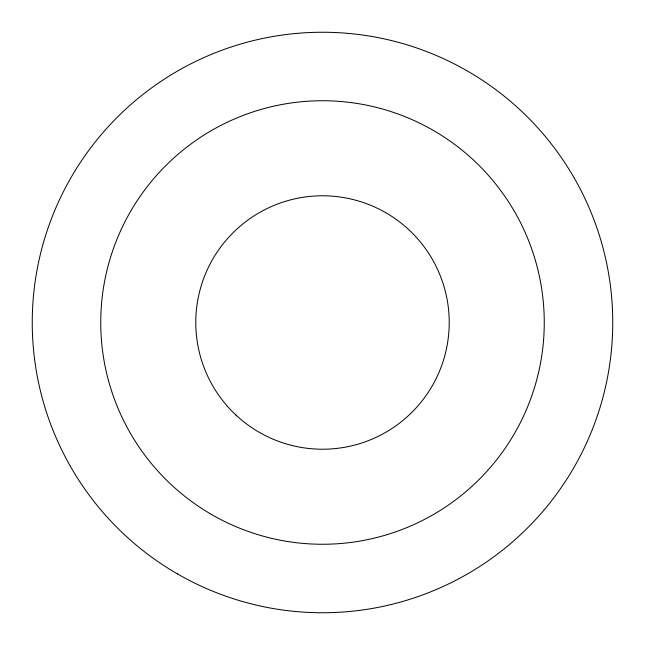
<?xml version="1.0" encoding="UTF-8"?>
<svg xmlns="http://www.w3.org/2000/svg" width="645" height="645" viewBox="0 0 645 645"><rect width="100%" height="100%" fill="white"/><g stroke="black" fill="none" stroke-linecap="round" stroke-linejoin="round"><path stroke-width="0.97" d="M211.625 514.549A221.759 221.759 0 0 0 544.259 322.5A221.759 221.759 0 0 0 211.625 130.451A221.759 221.759 0 0 0 211.625 514.549M177.375 573.865A290.25 290.25 0 0 0 612.75 322.5A290.25 290.25 0 0 0 177.375 71.135A290.25 290.25 0 0 0 177.375 573.865M235.877 414.985A126.71 126.71 0 0 0 445.905 351.275A126.71 126.71 0 0 0 285.719 201.24A126.71 126.71 0 0 0 235.877 414.985"/></g></svg>
